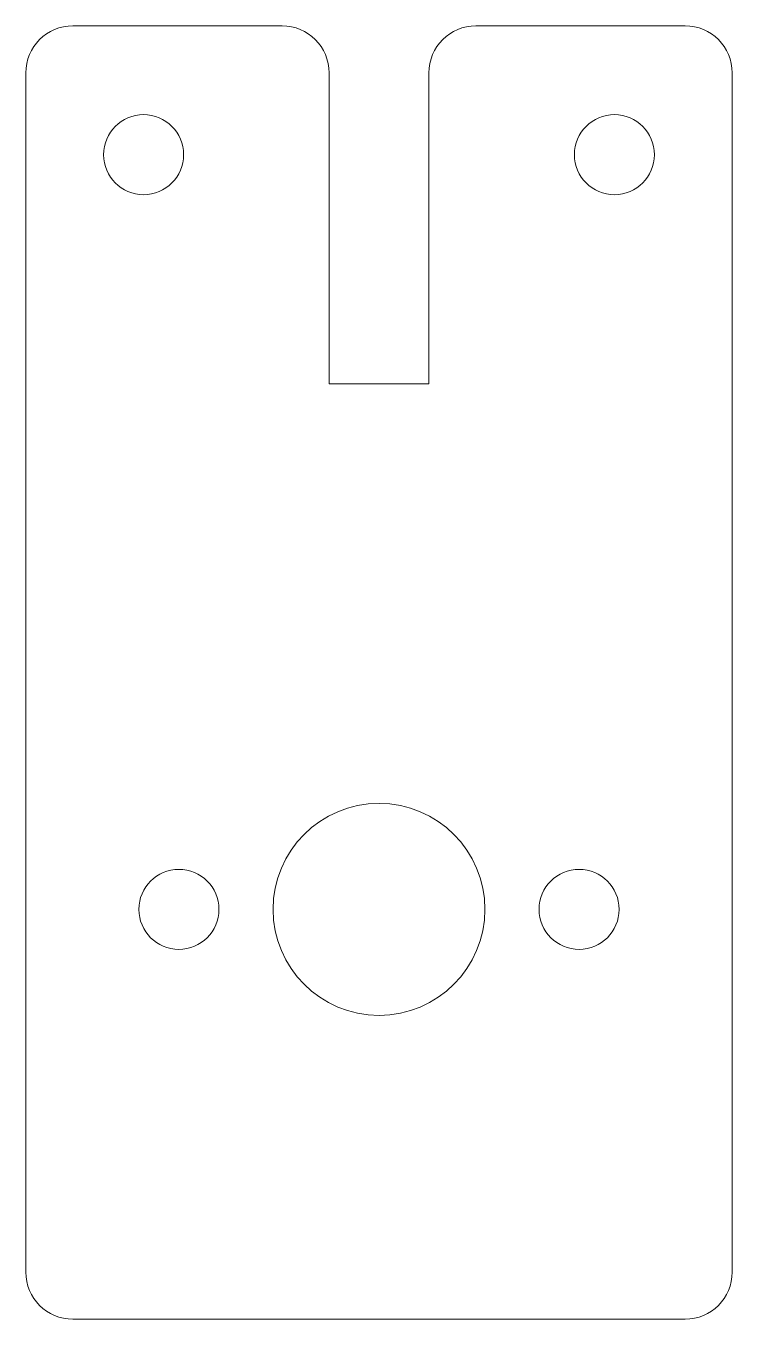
# Model space of a CAD drawing. Header units: inches. Extents: x -15 to 15, y -42.4 to 12.5.
import ezdxf

# ---------------------------------------------------------------- set-up
doc = ezdxf.new("R2010")
doc.units = ezdxf.units.IN
doc.header["$MEASUREMENT"] = 0
doc.layers.add('6', color=7, linetype='CONTINUOUS', true_color=0xffffff)
doc.layers.add('7', color=7, linetype='CONTINUOUS', true_color=0xffffff)

msp = doc.modelspace()

# ---------------------------------------------------------------- linework, layer by layer
at = {"layer": '6', "color": 163, "linetype": 'CONTINUOUS', "lineweight": 18}
for p, q in [((-13, 12.5, 1.65), (-4.12, 12.5, 1.65)), ((4.12, 12.5, 1.65), (13, 12.5, 1.65)), ((-15, 10.5, 1.65), (-15, -40.417688, 1.65)), ((-2.12, 10.5, 1.65), (-2.12, -2.7, 1.65)), ((2.12, -2.7, 1.65), (2.12, 10.5, 1.65)), ((15, -40.417688, 1.65), (15, 10.5, 1.65)), ((-2.12, -2.7, 1.65), (2.12, -2.7, 1.65)), ((-13, -42.417688, 1.65), (13, -42.417688, 1.65))]:
    msp.add_line(p, q, dxfattribs=at)
for centre, start, end in [((-13, 10.5, 1.65), 90, 180), ((-4.12, 10.5, 1.65), 0, 90), ((4.12, 10.5, 1.65), 90, 180), ((13, 10.5, 1.65), 0, 90), ((-13, -40.417688, 1.65), 180, 270), ((13, -40.417688, 1.65), 270, 360)]:
    msp.add_arc(centre, 2, start, end, dxfattribs=at)
at = {"layer": '7', "color": 150, "linetype": 'CONTINUOUS', "lineweight": 18, "extrusion": (0, 0, -1)}
msp.add_circle((10, 7.03, -1.65), 1.7, dxfattribs=at)
at = {"layer": '7', "color": 150, "linetype": 'CONTINUOUS', "lineweight": 18}
for centre, radius in [((10, 7.03, 1.65), 1.7), ((0, -25.017688, 1.65), 4.5), ((-8.5, -25.017688, 1.65), 1.7), ((8.5, -25.017688, 1.65), 1.7)]:
    msp.add_circle(centre, radius, dxfattribs=at)

doc.saveas('drawing.dxf')
